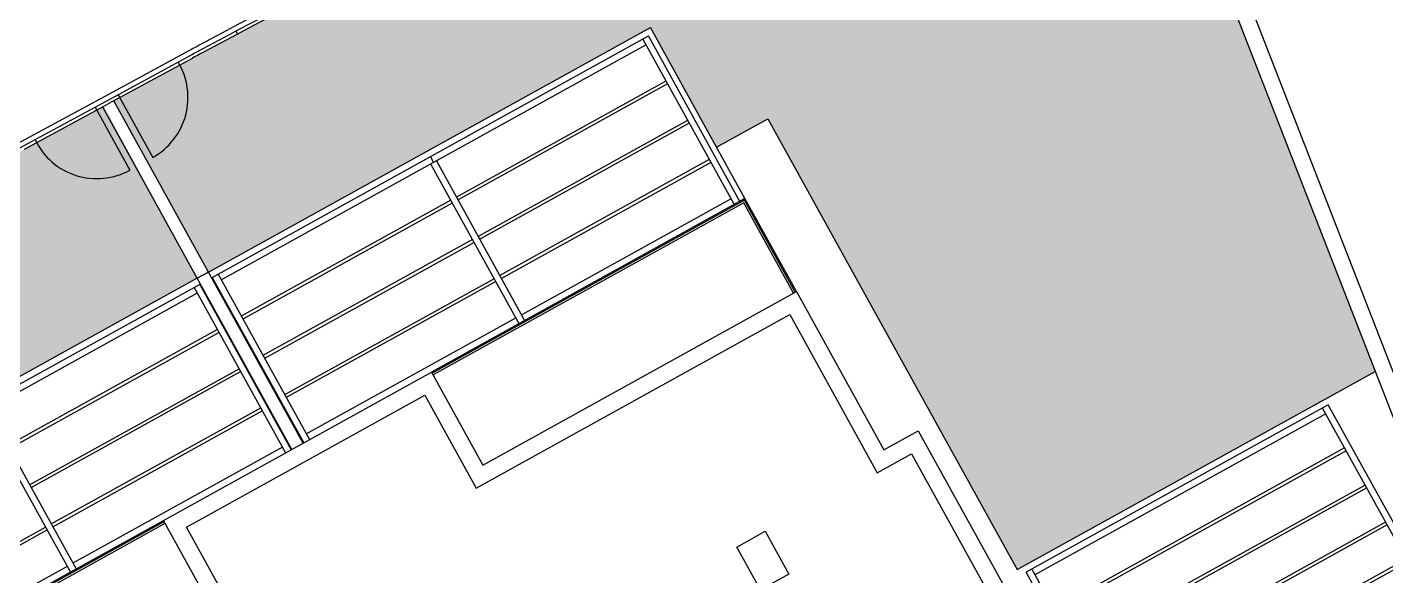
# Model space of a CAD drawing. Header units: millimetres. Extents: x 441061 to 442903, y 4515148 to 4515613.
# Drawn here: x 442022.52 to 442043.38, y 4515561.98 to 4515570.39 of the extents above; entities that cross this region are included whole.
import ezdxf

# ---------------------------------------------------------------- set-up
doc = ezdxf.new("R2010")
doc.units = ezdxf.units.MM
doc.layers.add('01_cesped', color=7, linetype='Continuous', true_color=0x659a66)
for name, color, linetype in [('01_cotas', 254, 'Continuous'), ('01_mono CUBIERTA', 2, 'Continuous'), ('01_piscinas', 254, 'Continuous'), ('01_PÉRGOLAS', 254, 'Continuous')]:
    doc.layers.add(name, color=color, linetype=linetype)

# ---------------------------------------------------------------- blocks, each defined once
blk = doc.blocks.new('A$C04DE6D7D')
at = {"layer": '01_mono CUBIERTA', "color": 254}
for p, q in [((0.6, 4.63, 0), (0.6, 3, 0)), ((0.62, 4.63, 0), (0.62, 3.02, 0)), ((0.65, 4.63, 0), (0.65, 3.05, 0)), ((0.6, 3, 0), (6.1, 3, 0)), ((0.6, 3, 0), (0.6, 0, 0)), ((0.62, 3.02, 0), (6.1, 3.02, 0)), ((0.65, 3.05, 0), (6.1, 3.05, 0)), ((0.69, 3, 0), (0.69, 0.1, 0)), ((0.79, 0.1, 0), (0.79, 3, 0)), ((4.465, 0.2), (4.465, 3)), ((4.565, 0.2), (4.565, 3)), ((8.24, 0.1, 0), (8.24, 3, 0)), ((8.34, 0.1, 0), (8.34, 3, 0)), ((8.35, 3, 0), (8.35, 0, 0)), ((8.35, 3, 0), (8.35, 0, 0)), ((8.55, 3, 0), (8.55, 0, 0)), ((8.55, 3, 0), (8.55, 0, 0)), ((8.56, 0.1, 0), (8.56, 3, 0)), ((8.66, 0.1, 0), (8.66, 3, 0)), ((16.25, 3.05, 0), (10.8, 3.05, 0)), ((16.28, 3.02, 0), (10.8, 3.02, 0)), ((16.3, 3, 0), (10.8, 3, 0)), ((12.335, 0.2), (12.335, 3)), ((12.435, 0.2), (12.435, 3)), ((4.465, 2.9), (0.79, 2.9, 0)), ((8.24, 2.9, 0), (4.565, 2.9)), ((8.66, 2.9, 0), (12.335, 2.9)), ((12.435, 2.9), (16.11, 2.9, 0)), ((0.79, 2.262, 0), (4.465, 2.262)), ((0.79, 2.212, 0), (4.465, 2.212)), ((4.565, 2.262), (8.24, 2.262, 0)), ((4.565, 2.212), (8.24, 2.212, 0)), ((12.335, 2.262), (8.66, 2.262, 0)), ((12.335, 2.212), (8.66, 2.212, 0)), ((16.11, 2.262, 0), (12.435, 2.262)), ((16.11, 2.212, 0), (12.435, 2.212)), ((0.79, 1.575, 0), (4.465, 1.575)), ((0.79, 1.525, 0), (4.465, 1.525)), ((4.565, 1.575), (8.24, 1.575, 0)), ((4.565, 1.525), (8.24, 1.525, 0)), ((12.335, 1.575), (8.66, 1.575, 0)), ((12.335, 1.525), (8.66, 1.525, 0)), ((0.79, 0.887, 0), (4.465, 0.887)), ((0.79, 0.837, 0), (4.465, 0.837)), ((4.565, 0.887), (8.24, 0.887, 0)), ((4.565, 0.837), (8.24, 0.837, 0)), ((12.335, 0.887), (8.66, 0.887, 0)), ((12.335, 0.837), (8.66, 0.837, 0)), ((8.34, 0.1, 0), (0.69, 0.1, 0)), ((8.24, 0.2, 0), (0.79, 0.2, 0)), ((4.515, 0.1), (4.515, 0.2)), ((4.515, 0.1), (4.515, 0.2)), ((8.56, 0.1, 0), (16.21, 0.1, 0)), ((8.66, 0.2, 0), (16.11, 0.2, 0)), ((8.35, 0, 0), (0.6, 0, 0)), ((8.55, 0, 0), (8.35, 0, 0)), ((8.35, 0, 0), (8.55, 0, 0)), ((8.55, 0, 0), (16.3, 0, 0))]:
    blk.add_line(p, q, dxfattribs=at)
at = {"layer": '01_mono CUBIERTA', "color": 254, "elevation": 0}
for points in [[(0, 7.405), (0, 13.1), (16.9, 13.1), (16.9, 7.405), (16.3, 7.405), (16.3, 4.63), (10.8, 4.63), (10.8, 3), (6.1, 3), (6.1, 4.63), (0.6, 4.63), (0.6, 7.405)], [(0.26, 7.665), (0.26, 12.84), (16.64, 12.84), (16.64, 7.665), (16.04, 7.665), (16.04, 4.89), (10.54, 4.89), (10.54, 3.261), (6.36, 3.261), (6.36, 4.89), (0.86, 4.89), (0.86, 7.665)], [(2.8, 7.617), (2.8, 8.367), (3.3, 8.367), (3.3, 7.617)]]:
    blk.add_lwpolyline(points, close=True, dxfattribs=at)
blk = doc.blocks.new('A$C3397442D')
at = {"layer": '01_cotas'}
for p, q in [((0, 4.7), (0, 0)), ((0, 4.7), (5.3, 4.7)), ((0.1, 4.7), (0.1, 0)), ((0.1, 4.6), (5.2, 4.6)), ((5.2, 4.7), (5.2, 0)), ((5.3, 4.7), (5.3, 0)), ((0.1, 4), (5.2, 4)), ((0.1, 3.95), (5.2, 3.95)), ((0.1, 3.35), (5.2, 3.35)), ((0.1, 3.3), (5.2, 3.3)), ((0.1, 2.7), (5.2, 2.7)), ((0.1, 2.65), (5.2, 2.65)), ((0.1, 2.05), (5.2, 2.05)), ((0.1, 2), (5.2, 2)), ((0.1, 1.4), (5.2, 1.4)), ((0.1, 1.35), (5.2, 1.35)), ((0.1, 0.75), (5.2, 0.75)), ((0.1, 0.7), (5.2, 0.7)), ((0.1, 0.1), (5.2, 0.1)), ((0, 0), (5.3, 0))]:
    blk.add_line(p, q, dxfattribs=at)

msp = doc.modelspace()

# ---------------------------------------------------------------- hatches: boundary and pattern name
at = {"layer": '01_cesped', "true_color": 0xc1d7c2}
h = msp.add_hatch(color=9, dxfattribs=at)
h.dxf.hatch_style = 1
h.paths.add_polyline_path([(442023.853, 4515569.263), (442025.306, 4515566.636), (442032.087, 4515570.389), (442033.104, 4515568.551), (442033.892, 4515568.987), (442037.719, 4515562.071), (442043.213, 4515565.111), (442038.817, 4515576.399), (442037.921, 4515576.043), (442037.295, 4515575.786), (442035.622, 4515575.085), (442034.124, 4515574.428), (442032.769, 4515573.812), (442031.113, 4515573.027), (442029.373, 4515572.16), (442027.336, 4515571.117), (442025.083, 4515569.931)])
h = msp.add_hatch(color=9, dxfattribs=at)
h.dxf.hatch_style = 1
h.paths.add_polyline_path([(442021.121, 4515543.922), (442021.392, 4515544.072), (442017.594, 4515550.935), (442022.407, 4515553.598), (442018.58, 4515560.514), (442019.367, 4515560.95), (442018.35, 4515562.787), (442025.131, 4515566.539), (442023.699, 4515569.18), (442022.443, 4515568.499), (442020.94, 4515567.662), (442019.182, 4515566.684), (442017.649, 4515565.836), (442016.256, 4515565.065), (442014.594, 4515564.145), (442013.57, 4515563.579), (442012.477, 4515562.975), (442011.023, 4515562.171)])

# ---------------------------------------------------------------- linework, layer by layer
at = {"layer": '01_piscinas'}
for p, q in [((442039.049, 4515576.491), (442046.709, 4515556.821)), ((442038.817, 4515576.399), (442046.386, 4515556.963)), ((442025.725, 4515570.329, 0), (442025.749, 4515570.285)), ((442023.771, 4515569.219), (442025.059, 4515569.918)), ((442023.916, 4515569.355), (442024.448, 4515568.394)), ((442022.482, 4515568.52), (442023.765, 4515569.216)), ((442023.565, 4515569.164), (442024.098, 4515568.2)), ((442023.677, 4515569.168, 0), (442025.131, 4515566.539, 0)), ((442023.765, 4515569.216), (442023.771, 4515569.219)), ((442025.306, 4515566.636, 0), (442023.853, 4515569.263, 0)), ((442033.104, 4515568.551), (442033.892, 4515568.987)), ((442033.892, 4515568.987), (442037.719, 4515562.071)), ((442037.719, 4515562.071), (442043.213, 4515565.111))]:
    msp.add_line(p, q, dxfattribs=at)
for points in [[(442072.444, 4515584.322, 0.016487), (442068.584, 4515583.992, 0.014757), (442061.145, 4515582.885, 0.006475), (442055.369, 4515581.582, 0.008166), (442048.135, 4515579.727, 0.021654), (442039.016, 4515576.612, 0.020322), (442030.732, 4515572.981, 0.00713), (442025.173, 4515570.121, 0.000222), (442025.002, 4515570.029), (442023.712, 4515569.33), (442022.424, 4515568.631, 0.002681), (442020.371, 4515567.485), (442013.469, 4515563.666), (442010.854, 4515562.223), (442002.94, 4515557.855), (441997.997, 4515555.116), (441984.828, 4515547.817), (441984.714, 4515547.753), (441995.496, 4515529.756)], [(442072.442, 4515584.247, 0.016462), (442068.593, 4515583.918, 0.014755), (442061.16, 4515582.812, 0.006474), (442055.386, 4515581.509, 0.008165), (442048.156, 4515579.655, 0.021653), (442039.043, 4515576.542, 0.020322), (442030.765, 4515572.914, 0.00713), (442025.209, 4515570.055, 0.000222), (442025.037, 4515569.963), (442023.748, 4515569.264), (442022.46, 4515568.565, 0.002681), (442020.408, 4515567.419), (442013.506, 4515563.6), (442010.891, 4515562.157), (442002.976, 4515557.79), (441998.034, 4515555.05), (441984.864, 4515547.751), (441984.818, 4515547.725), (441995.56, 4515529.795)]]:
    msp.add_lwpolyline(points, format="xyb", dxfattribs=at)
for centre, radius, start, end in [((442128.242, 4515376.657), 219.082, 116.41314, 118.0471), ((442128.242, 4515376.657), 219.082, 118.04711, 118.09783), ((442128.242, 4515376.657), 219.082, 118.04711, 118.09783), ((442023.94, 4515569.313), 1.05, 298.9586, 31.1205), ((442023.59, 4515569.119), 1.05, 205.66, 298.9586)]:
    msp.add_arc(centre, radius, start, end, dxfattribs=at)

# ---------------------------------------------------------------- block references
at = {"layer": '01_mono CUBIERTA', "rotation": 208.9585834430654}
msp.add_blockref('A$C04DE6D7D', (442032.612, 4515570.679, 0), dxfattribs=at)
at = {"layer": '01_PÉRGOLAS', "rotation": 208.9585996020571}
msp.add_blockref('A$C3397442D', (442042.492, 4515564.598), dxfattribs=at)

doc.saveas('drawing.dxf')
